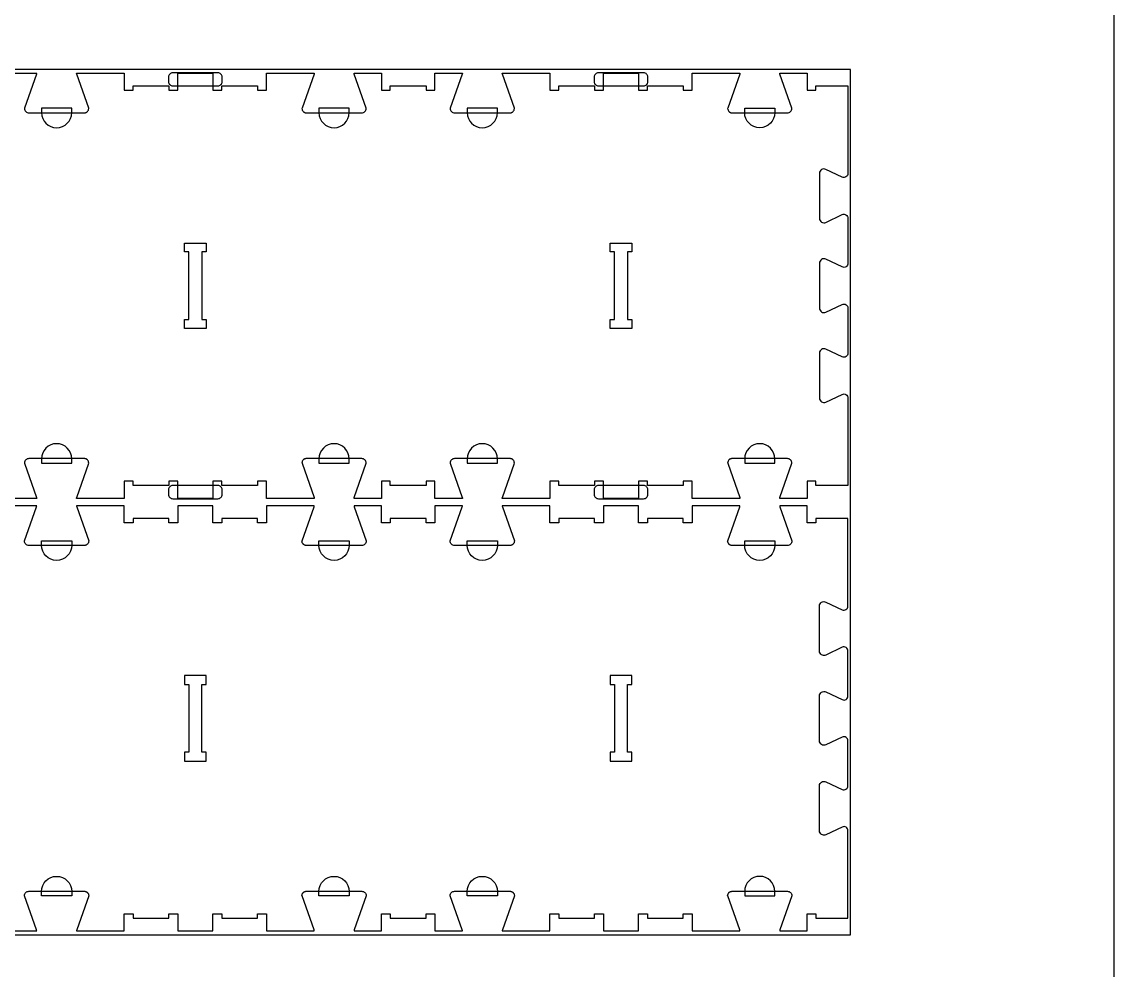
# Model space of a CAD drawing. Extents: x -10701 to -7518, y -43691 to -36097.
# Drawn here: x -9058 to -7518, y -39391 to -38054 of the extents above; entities that cross this region are included whole.
import ezdxf

# ---------------------------------------------------------------- set-up
doc = ezdxf.new("R2010")
doc.units = 0
for name, color, linetype in [('0_SHEET_SPRUCEPLY_2440X122', 1, 'CONTINUOUS'), ('3_ANYTOOL_CUTTHROUGH_INSID', 4, 'CONTINUOUS'), ('4_ANYTOOL_CUTTHROUGH_OUTSI', 5, 'CONTINUOUS'), ('5_ANYTOOL_HALF_MILL_9MM_IN', 3, 'CONTINUOUS'), ('DONOTCUT', 18, 'CONTINUOUS')]:
    doc.layers.add(name, color=color, linetype=linetype)

msp = doc.modelspace()

# ---------------------------------------------------------------- linework, layer by layer
at = {"layer": '0_SHEET_SPRUCEPLY_2440X122'}
msp.add_lwpolyline([(-10329.7, -38121.2), (-10329.7, -39341.2), (-7889.7, -39341.2), (-7889.7, -38121.2)], close=True, dxfattribs=at)
at = {"layer": '3_ANYTOOL_CUTTHROUGH_INSID', "color": 4}
for points in [[(-8828.1, -38366), (-8797.8, -38366), (-8797.8, -38378.5), (-8803.8, -38378.5), (-8803.8, -38474), (-8797.8, -38474), (-8797.8, -38486.5), (-8828.3, -38486.5), (-8828.3, -38474), (-8822.3, -38474), (-8822.3, -38378.5), (-8828.3, -38378.5), (-8828.3, -38366)], [(-8228.1, -38366), (-8197.8, -38366), (-8197.8, -38378.5), (-8203.8, -38378.5), (-8203.8, -38474), (-8197.8, -38474), (-8197.8, -38486.5), (-8228.3, -38486.5), (-8228.3, -38474), (-8222.3, -38474), (-8222.3, -38378.5), (-8228.3, -38378.5), (-8228.3, -38366)], [(-8828.1, -39096.5), (-8797.8, -39096.5), (-8797.8, -39084), (-8803.8, -39084), (-8803.8, -38988.5), (-8797.8, -38988.5), (-8797.8, -38976), (-8828.3, -38976), (-8828.3, -38988.5), (-8822.3, -38988.5), (-8822.3, -39084), (-8828.3, -39084), (-8828.3, -39096.5)], [(-8228.1, -39096.5), (-8197.8, -39096.5), (-8197.8, -39084), (-8203.8, -39084), (-8203.8, -38988.5), (-8197.8, -38988.5), (-8197.8, -38976), (-8228.3, -38976), (-8228.3, -38988.5), (-8222.3, -38988.5), (-8222.3, -39084), (-8228.3, -39084), (-8228.3, -39096.5)]]:
    msp.add_lwpolyline(points, close=True, dxfattribs=at)
at = {"layer": '4_ANYTOOL_CUTTHROUGH_OUTSI', "color": 5}
for points in [[(-9075.3, -38126.5), (-9036.7, -38126.5), (-9036.7, -38126.5, -0.061485), (-9036.9, -38127.9), (-9053.8, -38176.1), (-9053.9, -38176.2), (-9053.9, -38176.2), (-9053.9, -38176.2, 0.414214), (-9047.6, -38182.5), (-8969.6, -38182.5), (-8969.5, -38182.5), (-8969.3, -38182.5), (-8969.2, -38182.5), (-8969, -38182.5), (-8968.9, -38182.4), (-8968.7, -38182.4), (-8968.5, -38182.4), (-8968.4, -38182.4), (-8968.2, -38182.3), (-8968.1, -38182.3), (-8967.9, -38182.3), (-8967.8, -38182.2), (-8967.6, -38182.2), (-8967.5, -38182.1), (-8967.4, -38182.1), (-8967.2, -38182), (-8967.1, -38181.9), (-8966.9, -38181.9), (-8966.8, -38181.8), (-8966.7, -38181.7), (-8966.5, -38181.7), (-8966.4, -38181.6), (-8966.3, -38181.5), (-8966.1, -38181.4), (-8966, -38181.3), (-8965.9, -38181.2), (-8965.8, -38181.2), (-8965.6, -38181.1), (-8965.5, -38181), (-8965.4, -38180.9), (-8965.3, -38180.8), (-8965.2, -38180.7, 0.198912), (-8963.4, -38176.2), (-8963.4, -38176.2), (-8963.4, -38176.1), (-8980.3, -38127.9), (-8980.3, -38127.9, -0.061485), (-8980.5, -38126.5), (-8913.3, -38126.5), (-8913.3, -38150.5), (-8900.8, -38150.5), (-8900.8, -38144.5), (-8850.3, -38144.5), (-8850.3, -38150.5), (-8837.8, -38150.5), (-8837.8, -38126.5), (-8788.3, -38126.5), (-8788.3, -38150.5), (-8775.8, -38150.5), (-8775.8, -38144.5), (-8725.3, -38144.5), (-8725.3, -38150.5), (-8712.8, -38150.5), (-8712.8, -38126.5), (-8645.6, -38126.5), (-8645.6, -38126.5, -0.061485), (-8645.8, -38127.9), (-8662.7, -38176.1), (-8662.8, -38176.2), (-8662.8, -38176.2), (-8662.8, -38176.2, 0.198912), (-8660.9, -38180.7), (-8660.8, -38180.8), (-8660.7, -38180.9), (-8660.6, -38181), (-8660.5, -38181.1), (-8660.4, -38181.2), (-8660.2, -38181.2), (-8660.1, -38181.3), (-8660, -38181.4), (-8659.9, -38181.5), (-8659.7, -38181.6), (-8659.6, -38181.7), (-8659.5, -38181.7), (-8659.3, -38181.8), (-8659.2, -38181.9), (-8659, -38181.9), (-8658.9, -38182), (-8658.8, -38182.1), (-8658.6, -38182.1), (-8658.5, -38182.2), (-8658.3, -38182.2), (-8658.2, -38182.3), (-8658, -38182.3), (-8657.9, -38182.3), (-8657.7, -38182.4), (-8657.6, -38182.4), (-8657.4, -38182.4), (-8657.3, -38182.4), (-8657.1, -38182.5), (-8657, -38182.5), (-8656.8, -38182.5), (-8656.7, -38182.5), (-8656.5, -38182.5), (-8578.5, -38182.5, 0.414214), (-8572.3, -38176.2), (-8572.3, -38176.2), (-8572.3, -38176.1), (-8589.2, -38127.9), (-8589.2, -38127.9, -0.061485), (-8589.4, -38126.5), (-8550.8, -38126.5), (-8550.8, -38150.5), (-8538.3, -38150.5), (-8538.3, -38144.5), (-8487.8, -38144.5), (-8487.8, -38150.5), (-8475.3, -38150.5), (-8475.3, -38126.5), (-8436.7, -38126.5), (-8436.7, -38126.5, -0.061485), (-8436.9, -38127.9), (-8453.8, -38176.1), (-8453.9, -38176.2), (-8453.9, -38176.2), (-8453.9, -38176.2, 0.414214), (-8447.6, -38182.5), (-8369.6, -38182.5), (-8369.5, -38182.5), (-8369.3, -38182.5), (-8369.2, -38182.5), (-8369, -38182.5), (-8368.9, -38182.4), (-8368.7, -38182.4), (-8368.5, -38182.4), (-8368.4, -38182.4), (-8368.2, -38182.3), (-8368.1, -38182.3), (-8367.9, -38182.3), (-8367.8, -38182.2), (-8367.6, -38182.2), (-8367.5, -38182.1), (-8367.4, -38182.1), (-8367.2, -38182), (-8367.1, -38181.9), (-8366.9, -38181.9), (-8366.8, -38181.8), (-8366.7, -38181.7), (-8366.5, -38181.7), (-8366.4, -38181.6), (-8366.3, -38181.5), (-8366.1, -38181.4), (-8366, -38181.3), (-8365.9, -38181.2), (-8365.8, -38181.2), (-8365.6, -38181.1), (-8365.5, -38181), (-8365.4, -38180.9), (-8365.3, -38180.8), (-8365.2, -38180.7, 0.198912), (-8363.4, -38176.2), (-8363.4, -38176.2), (-8363.4, -38176.1), (-8380.3, -38127.9), (-8380.3, -38127.9, -0.061485), (-8380.5, -38126.5), (-8313.3, -38126.5), (-8313.3, -38150.5), (-8300.8, -38150.5), (-8300.8, -38144.5), (-8250.3, -38144.5), (-8250.3, -38150.5), (-8237.8, -38150.5), (-8237.8, -38126.5), (-8188.3, -38126.5), (-8188.3, -38150.5), (-8175.8, -38150.5), (-8175.8, -38144.5), (-8125.3, -38144.5), (-8125.3, -38150.5), (-8112.8, -38150.5), (-8112.8, -38126.5), (-8063.1, -38126.5), (-8045.6, -38126.5), (-8045.6, -38126.5, -0.061486), (-8045.8, -38127.9), (-8062.7, -38176.1), (-8062.8, -38176.2), (-8062.8, -38176.2), (-8062.8, -38176.2, 0.198912), (-8060.9, -38180.7), (-8060.8, -38180.8), (-8060.7, -38180.9), (-8060.6, -38181), (-8060.5, -38181.1), (-8060.4, -38181.2), (-8060.2, -38181.2), (-8060.1, -38181.3), (-8060, -38181.4), (-8059.9, -38181.5), (-8059.7, -38181.6), (-8059.6, -38181.7), (-8059.5, -38181.7), (-8059.3, -38181.8), (-8059.2, -38181.9), (-8059, -38181.9), (-8058.9, -38182), (-8058.8, -38182.1), (-8058.6, -38182.1), (-8058.5, -38182.2), (-8058.3, -38182.2), (-8058.2, -38182.3), (-8058, -38182.3), (-8057.9, -38182.3), (-8057.7, -38182.4), (-8057.6, -38182.4), (-8057.4, -38182.4), (-8057.3, -38182.4), (-8057.1, -38182.5), (-8057, -38182.5), (-8056.8, -38182.5), (-8056.7, -38182.5), (-8056.5, -38182.5), (-7978.5, -38182.5, 0.414214), (-7972.3, -38176.2), (-7972.3, -38176.2), (-7972.3, -38176.1), (-7989.2, -38127.9), (-7989.2, -38127.9, -0.061485), (-7989.4, -38126.5), (-7950.8, -38126.5), (-7950.8, -38150.5), (-7938.3, -38150.5), (-7938.3, -38144.5), (-7893.3, -38144.5), (-7893.3, -38267.9), (-7893.3, -38267.9, -0.257375), (-7896, -38272.7, -0.257375), (-7901.5, -38273.1), (-7924.4, -38262.2, 0.257375), (-7930.4, -38262.5, 0.257375), (-7933.3, -38267.8), (-7933.3, -38331.2, 0.257375), (-7930.4, -38336.5, 0.257375), (-7924.4, -38336.9), (-7901.5, -38326, -0.257375), (-7896, -38326.3, -0.257375), (-7893.3, -38331.2), (-7893.3, -38394.6, -0.551268), (-7901.5, -38399.8), (-7924.4, -38388.9, 0.257375), (-7930.4, -38389.2, 0.257375), (-7933.3, -38394.5), (-7933.3, -38457.9, 0.257375), (-7930.4, -38463.2, 0.257375), (-7924.4, -38463.6), (-7901.5, -38452.7, -0.551268), (-7893.3, -38457.9), (-7893.3, -38521.3, -0.551268), (-7901.5, -38526.5), (-7924.4, -38515.6, 0.551268), (-7933.3, -38521.2), (-7933.3, -38584.6, 0.551268), (-7924.4, -38590.3), (-7901.5, -38579.4, -0.257375), (-7896, -38579.7, -0.257375), (-7893.3, -38584.6), (-7893.3, -38708), (-7938.3, -38708), (-7938.3, -38702), (-7950.8, -38702), (-7950.8, -38726), (-7989.4, -38726), (-7989.4, -38726, -0.061485), (-7989.2, -38724.6), (-7972.3, -38676.3), (-7972.3, -38676.3), (-7972.3, -38676.2), (-7972.3, -38676.2, 0.414214), (-7978.5, -38670), (-8056.5, -38670), (-8056.7, -38670), (-8056.8, -38670), (-8057, -38670), (-8057.1, -38670), (-8057.3, -38670), (-8057.4, -38670), (-8057.6, -38670.1), (-8057.7, -38670.1), (-8057.9, -38670.1), (-8058, -38670.2), (-8058.2, -38670.2), (-8058.3, -38670.2), (-8058.5, -38670.3), (-8058.6, -38670.3), (-8058.8, -38670.4), (-8058.9, -38670.5), (-8059, -38670.5), (-8059.2, -38670.6), (-8059.3, -38670.7), (-8059.5, -38670.7), (-8059.6, -38670.8), (-8059.7, -38670.9), (-8059.9, -38671), (-8060, -38671), (-8060.1, -38671.1), (-8060.2, -38671.2), (-8060.4, -38671.3), (-8060.5, -38671.4), (-8060.6, -38671.5), (-8060.7, -38671.6), (-8060.8, -38671.7), (-8060.9, -38671.8, 0.198912), (-8062.8, -38676.2), (-8062.8, -38676.3), (-8062.7, -38676.3), (-8045.8, -38724.6), (-8045.8, -38724.6, -0.061485), (-8045.6, -38726), (-8063.1, -38726), (-8112.8, -38726), (-8112.8, -38702), (-8125.3, -38702), (-8125.3, -38708), (-8175.8, -38708), (-8175.8, -38702), (-8188.3, -38702), (-8188.3, -38726), (-8237.8, -38726), (-8237.8, -38702), (-8250.3, -38702), (-8250.3, -38708), (-8300.8, -38708), (-8300.8, -38702), (-8313.3, -38702), (-8313.3, -38726), (-8363.1, -38726), (-8380.5, -38726), (-8380.5, -38726, -0.061485), (-8380.3, -38724.6), (-8363.4, -38676.3), (-8363.4, -38676.3), (-8363.4, -38676.2), (-8363.4, -38676.2, 0.198912), (-8365.2, -38671.8), (-8365.3, -38671.7), (-8365.4, -38671.6), (-8365.5, -38671.5), (-8365.6, -38671.4), (-8365.8, -38671.3), (-8365.9, -38671.2), (-8366, -38671.1), (-8366.1, -38671), (-8366.3, -38671), (-8366.4, -38670.9), (-8366.5, -38670.8), (-8366.7, -38670.7), (-8366.8, -38670.7), (-8366.9, -38670.6), (-8367.1, -38670.5), (-8367.2, -38670.5), (-8367.4, -38670.4), (-8367.5, -38670.3), (-8367.6, -38670.3), (-8367.8, -38670.2), (-8367.9, -38670.2), (-8368.1, -38670.2), (-8368.2, -38670.1), (-8368.4, -38670.1), (-8368.5, -38670.1), (-8368.7, -38670), (-8368.9, -38670), (-8369, -38670), (-8369.2, -38670), (-8369.3, -38670), (-8369.5, -38670), (-8369.6, -38670), (-8447.6, -38670, 0.414214), (-8453.9, -38676.2), (-8453.9, -38676.3), (-8453.8, -38676.3), (-8436.9, -38724.6), (-8436.9, -38724.6, -0.061485), (-8436.7, -38726), (-8475.3, -38726), (-8475.3, -38702), (-8487.8, -38702), (-8487.8, -38708), (-8538.3, -38708), (-8538.3, -38702), (-8550.8, -38702), (-8550.8, -38726), (-8589.4, -38726), (-8589.4, -38726, -0.061485), (-8589.2, -38724.6), (-8572.3, -38676.3), (-8572.3, -38676.3), (-8572.3, -38676.2), (-8572.3, -38676.2, 0.414214), (-8578.5, -38670), (-8656.5, -38670), (-8656.7, -38670), (-8656.8, -38670), (-8657, -38670), (-8657.1, -38670), (-8657.3, -38670), (-8657.4, -38670), (-8657.6, -38670.1), (-8657.7, -38670.1), (-8657.9, -38670.1), (-8658, -38670.2), (-8658.2, -38670.2), (-8658.3, -38670.2), (-8658.5, -38670.3), (-8658.6, -38670.3), (-8658.8, -38670.4), (-8658.9, -38670.5), (-8659, -38670.5), (-8659.2, -38670.6), (-8659.3, -38670.7), (-8659.5, -38670.7), (-8659.6, -38670.8), (-8659.7, -38670.9), (-8659.9, -38671), (-8660, -38671), (-8660.1, -38671.1), (-8660.2, -38671.2), (-8660.4, -38671.3), (-8660.5, -38671.4), (-8660.6, -38671.5), (-8660.7, -38671.6), (-8660.8, -38671.7), (-8660.9, -38671.8, 0.198912), (-8662.8, -38676.2), (-8662.8, -38676.3), (-8662.7, -38676.3), (-8645.8, -38724.6), (-8645.8, -38724.6, -0.061485), (-8645.6, -38726), (-8663.1, -38726), (-8712.8, -38726), (-8712.8, -38702), (-8725.3, -38702), (-8725.3, -38708), (-8775.8, -38708), (-8775.8, -38702), (-8788.3, -38702), (-8788.3, -38726), (-8837.8, -38726), (-8837.8, -38702), (-8850.3, -38702), (-8850.3, -38708), (-8900.8, -38708), (-8900.8, -38702), (-8913.3, -38702), (-8913.3, -38726), (-8963.1, -38726), (-8980.5, -38726), (-8980.5, -38726, -0.061485), (-8980.3, -38724.6), (-8963.4, -38676.3), (-8963.4, -38676.3), (-8963.4, -38676.2), (-8963.4, -38676.2, 0.198912), (-8965.2, -38671.8), (-8965.3, -38671.7), (-8965.4, -38671.6), (-8965.5, -38671.5), (-8965.6, -38671.4), (-8965.8, -38671.3), (-8965.9, -38671.2), (-8966, -38671.1), (-8966.1, -38671), (-8966.3, -38671), (-8966.4, -38670.9), (-8966.5, -38670.8), (-8966.7, -38670.7), (-8966.8, -38670.7), (-8966.9, -38670.6), (-8967.1, -38670.5), (-8967.2, -38670.5), (-8967.4, -38670.4), (-8967.5, -38670.3), (-8967.6, -38670.3), (-8967.8, -38670.2), (-8967.9, -38670.2), (-8968.1, -38670.2), (-8968.2, -38670.1), (-8968.4, -38670.1), (-8968.5, -38670.1), (-8968.7, -38670), (-8968.9, -38670), (-8969, -38670), (-8969.2, -38670), (-8969.3, -38670), (-8969.5, -38670), (-8969.6, -38670), (-9047.6, -38670, 0.414214), (-9053.9, -38676.2), (-9053.9, -38676.3), (-9053.8, -38676.3), (-9036.9, -38724.6), (-9036.9, -38724.6, -0.061485), (-9036.7, -38726), (-9075.3, -38726)], [(-9075.3, -39336), (-9036.7, -39336), (-9036.7, -39336, 0.061485), (-9036.9, -39334.6), (-9053.8, -39286.3), (-9053.9, -39286.3), (-9053.9, -39286.2), (-9053.9, -39286.2, -0.414214), (-9047.6, -39280), (-8969.6, -39280), (-8969.5, -39280), (-8969.3, -39280), (-8969.2, -39280), (-8969, -39280), (-8968.9, -39280), (-8968.7, -39280), (-8968.5, -39280.1), (-8968.4, -39280.1), (-8968.2, -39280.1), (-8968.1, -39280.2), (-8967.9, -39280.2), (-8967.8, -39280.2), (-8967.6, -39280.3), (-8967.5, -39280.3), (-8967.4, -39280.4), (-8967.2, -39280.5), (-8967.1, -39280.5), (-8966.9, -39280.6), (-8966.8, -39280.7), (-8966.7, -39280.7), (-8966.5, -39280.8), (-8966.4, -39280.9), (-8966.3, -39281), (-8966.1, -39281), (-8966, -39281.1), (-8965.9, -39281.2), (-8965.8, -39281.3), (-8965.6, -39281.4), (-8965.5, -39281.5), (-8965.4, -39281.6), (-8965.3, -39281.7), (-8965.2, -39281.8, -0.198912), (-8963.4, -39286.2), (-8963.4, -39286.3), (-8963.4, -39286.3), (-8980.3, -39334.6), (-8980.3, -39334.6, 0.061485), (-8980.5, -39336), (-8913.3, -39336), (-8913.3, -39312), (-8900.8, -39312), (-8900.8, -39318), (-8850.3, -39318), (-8850.3, -39312), (-8837.8, -39312), (-8837.8, -39336), (-8788.3, -39336), (-8788.3, -39312), (-8775.8, -39312), (-8775.8, -39318), (-8725.3, -39318), (-8725.3, -39312), (-8712.8, -39312), (-8712.8, -39336), (-8663.1, -39336), (-8645.6, -39336), (-8645.6, -39336, 0.061485), (-8645.8, -39334.6), (-8662.7, -39286.3), (-8662.8, -39286.3), (-8662.8, -39286.2), (-8662.8, -39286.2, -0.198912), (-8660.9, -39281.8), (-8660.8, -39281.7), (-8660.7, -39281.6), (-8660.6, -39281.5), (-8660.5, -39281.4), (-8660.4, -39281.3), (-8660.2, -39281.2), (-8660.1, -39281.1), (-8660, -39281), (-8659.9, -39281), (-8659.7, -39280.9), (-8659.6, -39280.8), (-8659.5, -39280.7), (-8659.3, -39280.7), (-8659.2, -39280.6), (-8659, -39280.5), (-8658.9, -39280.5), (-8658.8, -39280.4), (-8658.6, -39280.3), (-8658.5, -39280.3), (-8658.3, -39280.2), (-8658.2, -39280.2), (-8658, -39280.2), (-8657.9, -39280.1), (-8657.7, -39280.1), (-8657.6, -39280.1), (-8657.4, -39280), (-8657.3, -39280), (-8657.1, -39280), (-8657, -39280), (-8656.8, -39280), (-8656.7, -39280), (-8656.5, -39280), (-8578.5, -39280, -0.414214), (-8572.3, -39286.2), (-8572.3, -39286.3), (-8572.3, -39286.3), (-8589.2, -39334.6), (-8589.2, -39334.6, 0.061485), (-8589.4, -39336), (-8550.8, -39336), (-8550.8, -39312), (-8538.3, -39312), (-8538.3, -39318), (-8487.8, -39318), (-8487.8, -39312), (-8475.3, -39312), (-8475.3, -39312.2), (-8475.3, -39336), (-8436.7, -39336), (-8436.7, -39336, 0.061485), (-8436.9, -39334.6), (-8453.8, -39286.3), (-8453.9, -39286.3), (-8453.9, -39286.2), (-8453.9, -39286.2, -0.414214), (-8447.6, -39280), (-8369.6, -39280), (-8369.5, -39280), (-8369.3, -39280), (-8369.2, -39280), (-8369, -39280), (-8368.9, -39280), (-8368.7, -39280), (-8368.5, -39280.1), (-8368.4, -39280.1), (-8368.2, -39280.1), (-8368.1, -39280.2), (-8367.9, -39280.2), (-8367.8, -39280.2), (-8367.6, -39280.3), (-8367.5, -39280.3), (-8367.4, -39280.4), (-8367.2, -39280.5), (-8367.1, -39280.5), (-8366.9, -39280.6), (-8366.8, -39280.7), (-8366.7, -39280.7), (-8366.5, -39280.8), (-8366.4, -39280.9), (-8366.3, -39281), (-8366.1, -39281), (-8366, -39281.1), (-8365.9, -39281.2), (-8365.8, -39281.3), (-8365.6, -39281.4), (-8365.5, -39281.5), (-8365.4, -39281.6), (-8365.3, -39281.7), (-8365.2, -39281.8, -0.198912), (-8363.4, -39286.2), (-8363.4, -39286.3), (-8363.4, -39286.3), (-8380.3, -39334.6), (-8380.3, -39334.6, 0.061485), (-8380.5, -39336), (-8313.3, -39336), (-8313.3, -39312), (-8300.8, -39312), (-8300.8, -39318), (-8250.3, -39318), (-8250.3, -39312), (-8237.8, -39312), (-8237.8, -39336), (-8188.3, -39336), (-8188.3, -39312), (-8175.8, -39312), (-8175.8, -39318), (-8125.3, -39318), (-8125.3, -39312), (-8112.8, -39312), (-8112.8, -39336), (-8063.1, -39336), (-8045.6, -39336), (-8045.6, -39336, 0.061486), (-8045.8, -39334.6), (-8062.7, -39286.3), (-8062.8, -39286.3), (-8062.8, -39286.2), (-8062.8, -39286.2, -0.198912), (-8060.9, -39281.8), (-8060.8, -39281.7), (-8060.7, -39281.6), (-8060.6, -39281.5), (-8060.5, -39281.4), (-8060.4, -39281.3), (-8060.2, -39281.2), (-8060.1, -39281.1), (-8060, -39281), (-8059.9, -39281), (-8059.7, -39280.9), (-8059.6, -39280.8), (-8059.5, -39280.7), (-8059.3, -39280.7), (-8059.2, -39280.6), (-8059, -39280.5), (-8058.9, -39280.5), (-8058.8, -39280.4), (-8058.6, -39280.3), (-8058.5, -39280.3), (-8058.3, -39280.2), (-8058.2, -39280.2), (-8058, -39280.2), (-8057.9, -39280.1), (-8057.7, -39280.1), (-8057.6, -39280.1), (-8057.4, -39280), (-8057.3, -39280), (-8057.1, -39280), (-8057, -39280), (-8056.8, -39280), (-8056.7, -39280), (-8056.5, -39280), (-7978.5, -39280, -0.414214), (-7972.3, -39286.2), (-7972.3, -39286.3), (-7972.3, -39286.3), (-7989.2, -39334.6), (-7989.2, -39334.6, 0.061485), (-7989.4, -39336), (-7950.8, -39336), (-7950.8, -39312.2), (-7950.8, -39312), (-7938.3, -39312), (-7938.3, -39318), (-7893.3, -39318), (-7893.3, -39194.6), (-7893.3, -39194.6, 0.551268), (-7901.5, -39189.4), (-7924.4, -39200.3, -0.551268), (-7933.3, -39194.6), (-7933.3, -39131.2, -0.257375), (-7930.4, -39126, -0.257375), (-7924.4, -39125.6), (-7901.5, -39136.5, 0.257375), (-7896, -39136.1, 0.257375), (-7893.3, -39131.3), (-7893.3, -39067.9, 0.551268), (-7901.5, -39062.7), (-7924.4, -39073.6, -0.257375), (-7930.4, -39073.2, -0.257375), (-7933.3, -39067.9), (-7933.3, -39004.5, -0.257375), (-7930.4, -38999.3, -0.257375), (-7924.4, -38998.9), (-7901.5, -39009.8, 0.551268), (-7893.3, -39004.6), (-7893.3, -38941.2, 0.551268), (-7901.5, -38936), (-7924.4, -38946.9, -0.551268), (-7933.3, -38941.2), (-7933.3, -38877.8, -0.551268), (-7924.4, -38872.2), (-7901.5, -38883.1, 0.257375), (-7896, -38882.7, 0.257375), (-7893.3, -38877.9), (-7893.3, -38754.5), (-7938.3, -38754.5), (-7938.3, -38760.5), (-7950.8, -38760.5), (-7950.8, -38760.2), (-7950.8, -38736.5), (-7989.4, -38736.5), (-7989.4, -38736.5, 0.061485), (-7989.2, -38737.9), (-7972.3, -38786.1), (-7972.3, -38786.2), (-7972.3, -38786.2), (-7972.3, -38786.2, -0.414214), (-7978.5, -38792.5), (-8056.5, -38792.5), (-8056.7, -38792.5), (-8056.8, -38792.5), (-8057, -38792.5), (-8057.1, -38792.5), (-8057.3, -38792.4), (-8057.4, -38792.4), (-8057.6, -38792.4), (-8057.7, -38792.4), (-8057.9, -38792.3), (-8058, -38792.3), (-8058.2, -38792.3), (-8058.3, -38792.2), (-8058.5, -38792.2), (-8058.6, -38792.1), (-8058.8, -38792.1), (-8058.9, -38792), (-8059, -38791.9), (-8059.2, -38791.9), (-8059.3, -38791.8), (-8059.5, -38791.7), (-8059.6, -38791.7), (-8059.7, -38791.6), (-8059.9, -38791.5), (-8060, -38791.4), (-8060.1, -38791.3), (-8060.2, -38791.2), (-8060.4, -38791.2), (-8060.5, -38791.1), (-8060.6, -38791), (-8060.7, -38790.9), (-8060.8, -38790.8), (-8060.9, -38790.7, -0.198912), (-8062.8, -38786.2), (-8062.8, -38786.2), (-8062.7, -38786.1), (-8045.8, -38737.9), (-8045.8, -38737.9, 0.061485), (-8045.6, -38736.5), (-8063.1, -38736.5), (-8112.8, -38736.5), (-8112.8, -38760.5), (-8125.3, -38760.5), (-8125.3, -38754.5), (-8175.8, -38754.5), (-8175.8, -38760.5), (-8188.3, -38760.5), (-8188.3, -38736.5), (-8237.8, -38736.5), (-8237.8, -38760.5), (-8250.3, -38760.5), (-8250.3, -38754.5), (-8300.8, -38754.5), (-8300.8, -38760.5), (-8313.3, -38760.5), (-8313.3, -38736.5), (-8380.5, -38736.5), (-8380.5, -38736.5, 0.061485), (-8380.3, -38737.9), (-8363.4, -38786.1), (-8363.4, -38786.2), (-8363.4, -38786.2), (-8363.4, -38786.2, -0.198912), (-8365.2, -38790.7), (-8365.3, -38790.8), (-8365.4, -38790.9), (-8365.5, -38791), (-8365.6, -38791.1), (-8365.8, -38791.2), (-8365.9, -38791.2), (-8366, -38791.3), (-8366.1, -38791.4), (-8366.3, -38791.5), (-8366.4, -38791.6), (-8366.5, -38791.7), (-8366.7, -38791.7), (-8366.8, -38791.8), (-8366.9, -38791.9), (-8367.1, -38791.9), (-8367.2, -38792), (-8367.4, -38792.1), (-8367.5, -38792.1), (-8367.6, -38792.2), (-8367.8, -38792.2), (-8367.9, -38792.3), (-8368.1, -38792.3), (-8368.2, -38792.3), (-8368.4, -38792.4), (-8368.5, -38792.4), (-8368.7, -38792.4), (-8368.9, -38792.4), (-8369, -38792.5), (-8369.2, -38792.5), (-8369.3, -38792.5), (-8369.5, -38792.5), (-8369.6, -38792.5), (-8447.6, -38792.5, -0.414214), (-8453.9, -38786.2), (-8453.9, -38786.2), (-8453.8, -38786.1), (-8436.9, -38737.9), (-8436.9, -38737.9, 0.061485), (-8436.7, -38736.5), (-8475.3, -38736.5), (-8475.3, -38760.2), (-8475.3, -38760.5), (-8487.8, -38760.5), (-8487.8, -38754.5), (-8538.3, -38754.5), (-8538.3, -38760.5), (-8550.8, -38760.5), (-8550.8, -38760.2), (-8550.8, -38736.5), (-8589.4, -38736.5), (-8589.4, -38736.5, 0.061485), (-8589.2, -38737.9), (-8572.3, -38786.1), (-8572.3, -38786.2), (-8572.3, -38786.2), (-8572.3, -38786.2, -0.414214), (-8578.5, -38792.5), (-8656.5, -38792.5), (-8656.7, -38792.5), (-8656.8, -38792.5), (-8657, -38792.5), (-8657.1, -38792.5), (-8657.3, -38792.4), (-8657.4, -38792.4), (-8657.6, -38792.4), (-8657.7, -38792.4), (-8657.9, -38792.3), (-8658, -38792.3), (-8658.2, -38792.3), (-8658.3, -38792.2), (-8658.5, -38792.2), (-8658.6, -38792.1), (-8658.8, -38792.1), (-8658.9, -38792), (-8659, -38791.9), (-8659.2, -38791.9), (-8659.3, -38791.8), (-8659.5, -38791.7), (-8659.6, -38791.7), (-8659.7, -38791.6), (-8659.9, -38791.5), (-8660, -38791.4), (-8660.1, -38791.3), (-8660.2, -38791.2), (-8660.4, -38791.2), (-8660.5, -38791.1), (-8660.6, -38791), (-8660.7, -38790.9), (-8660.8, -38790.8), (-8660.9, -38790.7, -0.198912), (-8662.8, -38786.2), (-8662.8, -38786.2), (-8662.7, -38786.1), (-8645.8, -38737.9), (-8645.8, -38737.9, 0.061485), (-8645.6, -38736.5), (-8663.1, -38736.5), (-8712.8, -38736.5), (-8712.8, -38760.5), (-8725.3, -38760.5), (-8725.3, -38754.5), (-8775.8, -38754.5), (-8775.8, -38760.5), (-8788.3, -38760.5), (-8788.3, -38736.5), (-8837.8, -38736.5), (-8837.8, -38760.5), (-8850.3, -38760.5), (-8850.3, -38754.5), (-8900.8, -38754.5), (-8900.8, -38760.5), (-8913.3, -38760.5), (-8913.3, -38736.5), (-8963.1, -38736.5), (-8980.5, -38736.5), (-8980.5, -38736.5, 0.061485), (-8980.3, -38737.9), (-8963.4, -38786.1), (-8963.4, -38786.2), (-8963.4, -38786.2), (-8963.4, -38786.2, -0.198912), (-8965.2, -38790.7), (-8965.3, -38790.8), (-8965.4, -38790.9), (-8965.5, -38791), (-8965.6, -38791.1), (-8965.8, -38791.2), (-8965.9, -38791.2), (-8966, -38791.3), (-8966.1, -38791.4), (-8966.3, -38791.5), (-8966.4, -38791.6), (-8966.5, -38791.7), (-8966.7, -38791.7), (-8966.8, -38791.8), (-8966.9, -38791.9), (-8967.1, -38791.9), (-8967.2, -38792), (-8967.4, -38792.1), (-8967.5, -38792.1), (-8967.6, -38792.2), (-8967.8, -38792.2), (-8967.9, -38792.3), (-8968.1, -38792.3), (-8968.2, -38792.3), (-8968.4, -38792.4), (-8968.5, -38792.4), (-8968.7, -38792.4), (-8968.9, -38792.4), (-8969, -38792.5), (-8969.2, -38792.5), (-8969.3, -38792.5), (-8969.5, -38792.5), (-8969.6, -38792.5), (-9047.6, -38792.5, -0.414214), (-9053.9, -38786.2), (-9053.9, -38786.2), (-9053.8, -38786.1), (-9036.9, -38737.9), (-9036.9, -38737.9, 0.061485), (-9036.7, -38736.5), (-9075.3, -38736.5)]]:
    msp.add_lwpolyline(points, format="xyb", dxfattribs=at)
at = {"layer": '5_ANYTOOL_HALF_MILL_9MM_IN', "color": 3}
for points in [[(-8844.9, -38126, 0.414214), (-8850.9, -38132), (-8850.9, -38138.5, 0.414214), (-8844.9, -38144.5), (-8781.2, -38144.5, 0.414214), (-8775.2, -38138.5), (-8775.2, -38132, 0.414214), (-8781.2, -38126)], [(-8244.9, -38126, 0.414214), (-8250.9, -38132), (-8250.9, -38138.5, 0.414214), (-8244.9, -38144.5), (-8181.2, -38144.5, 0.414214), (-8175.2, -38138.5), (-8175.2, -38132, 0.414214), (-8181.2, -38126)], [(-9029.9, -38182.2, 1), (-8987.4, -38182.2), (-8987.4, -38182), (-8987.4, -38176), (-9029.9, -38176), (-9029.9, -38182), (-9029.9, -38182.2)], [(-8638.8, -38182.2, 1), (-8596.3, -38182.2), (-8596.3, -38182), (-8596.3, -38176), (-8638.8, -38176), (-8638.8, -38182), (-8638.8, -38182.2)], [(-8429.9, -38182.2, 1), (-8387.4, -38182.2), (-8387.4, -38182), (-8387.4, -38176), (-8429.9, -38176), (-8429.9, -38182), (-8429.9, -38182.2)], [(-7996.3, -38182.2, -1), (-8038.8, -38182.2), (-8038.8, -38182), (-8038.8, -38176), (-7996.3, -38176), (-7996.3, -38182), (-7996.3, -38182.2)], [(-8987.4, -38670.2, 1), (-9029.9, -38670.2), (-9029.9, -38670.5), (-9029.9, -38676.5), (-8987.4, -38676.5), (-8987.4, -38670.5), (-8987.4, -38670.2)], [(-8596.3, -38670.2, 1), (-8638.8, -38670.2), (-8638.8, -38670.5), (-8638.8, -38676.5), (-8596.3, -38676.5), (-8596.3, -38670.5), (-8596.3, -38670.2)], [(-8387.4, -38670.2, 1), (-8429.9, -38670.2), (-8429.9, -38670.5), (-8429.9, -38676.5), (-8387.4, -38676.5), (-8387.4, -38670.5), (-8387.4, -38670.2)], [(-7996.3, -38670.2, 1), (-8038.8, -38670.2), (-8038.8, -38670.5), (-8038.8, -38676.5), (-7996.3, -38676.5), (-7996.3, -38670.5), (-7996.3, -38670.2)], [(-8844.9, -38708, 0.414214), (-8850.9, -38714), (-8850.9, -38720.5, 0.414214), (-8844.9, -38726.5), (-8781.2, -38726.5, 0.414214), (-8775.2, -38720.5), (-8775.2, -38714, 0.414214), (-8781.2, -38708)], [(-8244.9, -38708, 0.414214), (-8250.9, -38714), (-8250.9, -38720.5, 0.414214), (-8244.9, -38726.5), (-8181.2, -38726.5, 0.414214), (-8175.2, -38720.5), (-8175.2, -38714, 0.414214), (-8181.2, -38708)], [(-8987.4, -38792.2, -1), (-9029.9, -38792.2), (-9029.9, -38792), (-9029.9, -38786), (-8987.4, -38786), (-8987.4, -38792), (-8987.4, -38792.2)], [(-8596.3, -38792.2, -1), (-8638.8, -38792.2), (-8638.8, -38792), (-8638.8, -38786), (-8596.3, -38786), (-8596.3, -38792), (-8596.3, -38792.2)], [(-8387.4, -38792.2, -1), (-8429.9, -38792.2), (-8429.9, -38792), (-8429.9, -38786), (-8387.4, -38786), (-8387.4, -38792), (-8387.4, -38792.2)], [(-7996.3, -38792.2, -1), (-8038.8, -38792.2), (-8038.8, -38792), (-8038.8, -38786), (-7996.3, -38786), (-7996.3, -38792), (-7996.3, -38792.2)], [(-9029.9, -39280.2, -1), (-8987.4, -39280.2), (-8987.4, -39280.5), (-8987.4, -39286.5), (-9029.9, -39286.5), (-9029.9, -39280.5), (-9029.9, -39280.2)], [(-8638.8, -39280.2, -1), (-8596.3, -39280.2), (-8596.3, -39280.5), (-8596.3, -39286.5), (-8638.8, -39286.5), (-8638.8, -39280.5), (-8638.8, -39280.2)], [(-8429.9, -39280.2, -1), (-8387.4, -39280.2), (-8387.4, -39280.5), (-8387.4, -39286.5), (-8429.9, -39286.5), (-8429.9, -39280.5), (-8429.9, -39280.2)], [(-7996.3, -39280.2, 1), (-8038.8, -39280.2), (-8038.8, -39280.5), (-8038.8, -39286.5), (-7996.3, -39286.5), (-7996.3, -39280.5), (-7996.3, -39280.2)]]:
    msp.add_lwpolyline(points, format="xyb", close=True, dxfattribs=at)
at = {"layer": 'DONOTCUT'}
msp.add_lwpolyline([(-10701.4, -43690.7), (-7518, -43690.7), (-7518, -36097.2), (-10701.4, -36097.2)], close=True, dxfattribs=at)

doc.saveas('drawing.dxf')
